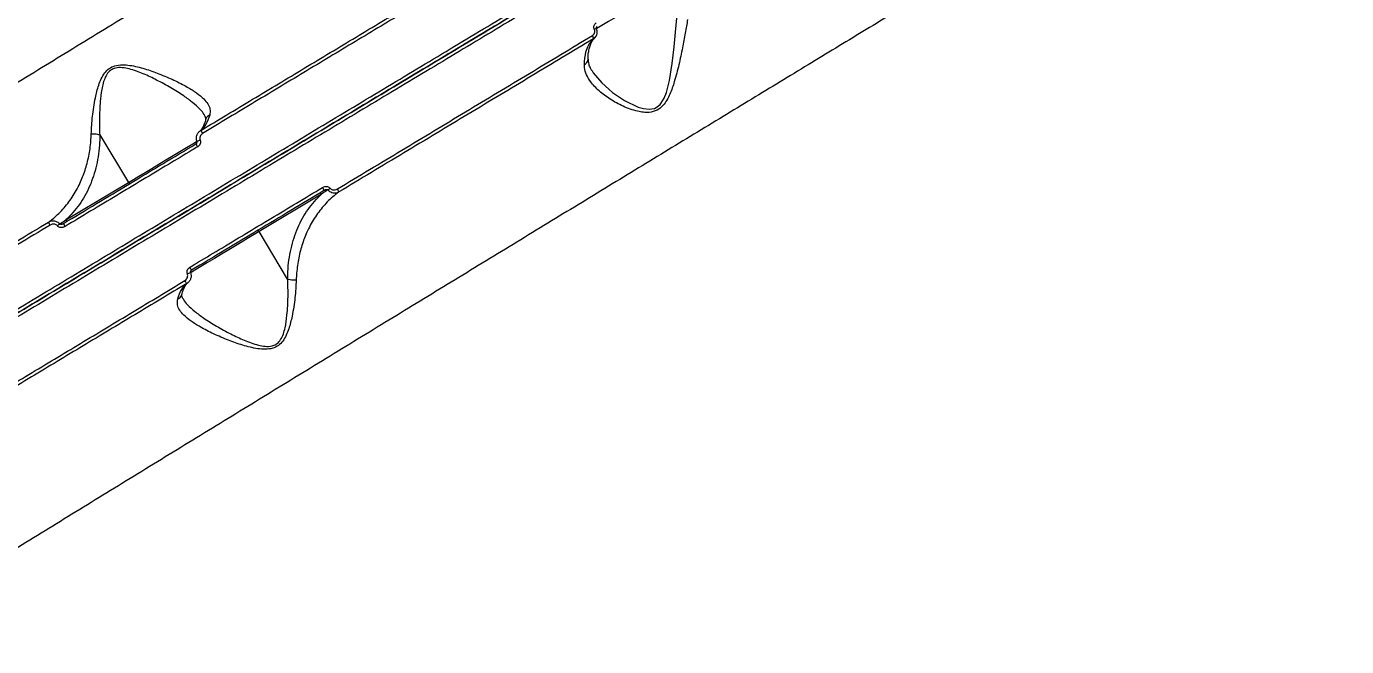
# Model space of a CAD drawing. Header units: millimetres. Extents: x -7098 to 6497, y -6127 to 5201.
# Drawn here: x -898.1 to -512, y 1010.4 to 1191.7 of the extents above; entities that cross this region are included whole.
import ezdxf

# ---------------------------------------------------------------- set-up
doc = ezdxf.new("R2010")
doc.units = ezdxf.units.MM
doc.layers.add('DIKOM_ОБЪЕКТ', color=7, linetype='Continuous')
doc.layers.add('DIKOM_РАЗМЕР_ЗОНА', color=7, linetype='Continuous')
doc.styles.add('style1', font='arial.ttf', dxfattribs={"width": 0.8})
doc.dimstyles.new('1-50', dxfattribs={"dimtxt": 300, "dimasz": 200, "dimexe": 100, "dimexo": 0, "dimgap": 100, "dimtad": 1, "dimdec": 0, "dimtxsty": 'style1', "dimcen": 0, "dimclrd": 7, "dimclre": 7, "dimadec": 1, "dimazin": 2, "dimtfac": 1, "dimtdec": 0, "dimtmove": 1, "dimatfit": 3, "dimfxl": 0, "dimlwd": 25, "dimlwe": 18, "dimarcsym": 0})

# ---------------------------------------------------------------- blocks, each defined once
blk = doc.blocks.new('*D19')
at = {"layer": 'Defpoints', "color": 0, "transparency": 16777216}
for p in [(-3422.39, 1730.25), (4498.46, 1730.25), (-3422.39, -5447.23)]:
    blk.add_point(p, dxfattribs=at)
at = {"layer": 'DIKOM_РАЗМЕР_ЗОНА', "color": 7, "lineweight": 18, "transparency": 16777216}
for p, q in [((-3422.39, 1730.25), (-3422.39, -5547.23)), ((4498.46, 1730.25), (4498.46, -5547.23))]:
    blk.add_line(p, q, dxfattribs=at)
at = {"layer": 'DIKOM_РАЗМЕР_ЗОНА', "color": 7, "lineweight": 25, "transparency": 16777216}
blk.add_line((4298.46, -5447.23), (-3222.39, -5447.23), dxfattribs=at)
at = {"layer": 'DIKOM_РАЗМЕР_ЗОНА', "color": 7, "transparency": 16777216}
for points in [[(-3222.39, -5413.9), (-3222.39, -5480.57), (-3422.39, -5447.23)], [(4298.46, -5413.9), (4298.46, -5480.57), (4498.46, -5447.23)]]:
    blk.add_solid(points, dxfattribs=at)
at = {"layer": 'DIKOM_РАЗМЕР_ЗОНА', "color": 0, "transparency": 16777216, "insert": (538.03, -5194.06), "char_height": 300, "attachment_point": 5, "style": 'style1'}
blk.add_mtext('7900', dxfattribs=at)
blk = doc.blocks.new('*D20')
at = {"layer": 'Defpoints', "color": 0, "transparency": 16777216}
for p in [(-611.97, 3700.63), (-5926, -2746.55), (-167.79, -2746.55)]:
    blk.add_point(p, dxfattribs=at)
at = {"layer": 'DIKOM_РАЗМЕР_ЗОНА', "color": 7, "lineweight": 18, "transparency": 16777216}
for p, q in [((-611.97, 3700.63), (-6026, 3700.63)), ((-167.79, -2746.55), (-6026, -2746.55))]:
    blk.add_line(p, q, dxfattribs=at)
at = {"layer": 'DIKOM_РАЗМЕР_ЗОНА', "color": 7, "lineweight": 25, "transparency": 16777216}
blk.add_line((-5926, 3500.63), (-5926, -2546.55), dxfattribs=at)
at = {"layer": 'DIKOM_РАЗМЕР_ЗОНА', "color": 7, "transparency": 16777216}
for points in [[(-5959.34, 3500.63), (-5892.67, 3500.63), (-5926, 3700.63)], [(-5959.34, -2546.55), (-5892.67, -2546.55), (-5926, -2746.55)]]:
    blk.add_solid(points, dxfattribs=at)
at = {"layer": 'DIKOM_РАЗМЕР_ЗОНА', "color": 0, "transparency": 16777216, "insert": (-6179.18, 477.04), "char_height": 300, "attachment_point": 5, "rotation": 90, "style": 'style1'}
blk.add_mtext('6450', dxfattribs=at)
blk = doc.blocks.new('*D18')
at = {"layer": 'Defpoints', "color": 0, "transparency": 16777216}
for p in [(-621.7, 5200.63), (-6648, -4870.84), (-133.42, -4870.84)]:
    blk.add_point(p, dxfattribs=at)
at = {"layer": 'DIKOM_РАЗМЕР_ЗОНА', "color": 7, "lineweight": 18, "transparency": 16777216}
for p, q in [((-621.7, 5200.63), (-6748, 5200.63)), ((-133.42, -4870.84), (-6748, -4870.84))]:
    blk.add_line(p, q, dxfattribs=at)
at = {"layer": 'DIKOM_РАЗМЕР_ЗОНА', "color": 7, "lineweight": 25, "transparency": 16777216}
blk.add_line((-6648, 5000.63), (-6648, -4670.84), dxfattribs=at)
at = {"layer": 'DIKOM_РАЗМЕР_ЗОНА', "color": 7, "transparency": 16777216}
for points in [[(-6681.34, 5000.63), (-6614.67, 5000.63), (-6648, 5200.63)], [(-6681.34, -4670.84), (-6614.67, -4670.84), (-6648, -4870.84)]]:
    blk.add_solid(points, dxfattribs=at)
at = {"layer": 'DIKOM_РАЗМЕР_ЗОНА', "color": 0, "transparency": 16777216, "insert": (-6901.18, 458.27), "char_height": 300, "attachment_point": 5, "rotation": 90, "style": 'style1'}
blk.add_mtext('10100', dxfattribs=at)
blk = doc.blocks.new('*D17')
at = {"layer": 'Defpoints', "color": 0, "transparency": 16777216}
for p in [(-5422.39, 1752.13), (6497.47, 1509.82), (-5422.39, -6026.73)]:
    blk.add_point(p, dxfattribs=at)
at = {"layer": 'DIKOM_РАЗМЕР_ЗОНА', "color": 7, "lineweight": 18, "transparency": 16777216}
for p, q in [((-5422.39, 1752.13), (-5422.39, -6126.73)), ((6497.47, 1509.82), (6497.47, -6126.73))]:
    blk.add_line(p, q, dxfattribs=at)
at = {"layer": 'DIKOM_РАЗМЕР_ЗОНА', "color": 7, "lineweight": 25, "transparency": 16777216}
blk.add_line((6297.47, -6026.73), (-5222.39, -6026.73), dxfattribs=at)
at = {"layer": 'DIKOM_РАЗМЕР_ЗОНА', "color": 7, "transparency": 16777216}
for points in [[(-5222.39, -5993.4), (-5222.39, -6060.07), (-5422.39, -6026.73)], [(6297.47, -5993.4), (6297.47, -6060.07), (6497.47, -6026.73)]]:
    blk.add_solid(points, dxfattribs=at)
at = {"layer": 'DIKOM_РАЗМЕР_ЗОНА', "color": 0, "transparency": 16777216, "insert": (537.54, -5773.56), "char_height": 300, "attachment_point": 5, "style": 'style1'}
blk.add_mtext('11900', dxfattribs=at)

msp = doc.modelspace()

# ---------------------------------------------------------------- linework, layer by layer
at = {"layer": 'DIKOM_ОБЪЕКТ', "color": 7, "linetype": 'Continuous', "lineweight": 15}
for p, q in [((-731.97, 1188.26), (-732.27, 1188)), ((-732.74, 1178.85), (-732.66, 1178.7)), ((-876.59, 1159.95), (-868.25, 1146.05)), ((-886.5, 1135.08), (-868.25, 1146.05)), ((-811.77, 1142.65), (-830.02, 1131.68)), ((-821.67, 1117.79), (-830.02, 1131.68))]:
    msp.add_line(p, q, dxfattribs=at)
at = {"layer": 'DIKOM_ОБЪЕКТ', "color": 7, "linetype": 'Continuous', "lineweight": 15, "flags": 128}
for points in [[(-712.75, 1202.15), (-714.2, 1201.28), (-715.85, 1200.28), (-717.67, 1199.19), (-719.62, 1198.02), (-721.65, 1196.8), (-723.73, 1195.55), (-725.81, 1194.3), (-727.84, 1193.08), (-729.78, 1191.92), (-731.27, 1191.02)], [(-732.66, 1178.7), (-732.3, 1178.07), (-729.83, 1175.13), (-726.68, 1172.38), (-723.13, 1169.96), (-719.11, 1168.06), (-717.58, 1167.62), (-715.99, 1167.45), (-714.39, 1167.71), (-713.93, 1167.91), (-712.73, 1168.85), (-712.49, 1169.13), (-711.57, 1170.64), (-710.92, 1172.33), (-710.03, 1175.88), (-709.22, 1180.82), (-708.63, 1185.69), (-708.2, 1190.01), (-707.88, 1194.04), (-707.88, 1194.04), (-707.88, 1194.04)], [(-868.25, 1146.05), (-866.8, 1146.92), (-865.15, 1147.91), (-863.33, 1149), (-861.38, 1150.17), (-859.34, 1151.4), (-857.26, 1152.65), (-855.19, 1153.89), (-853.16, 1155.11), (-851.22, 1156.28), (-849.42, 1157.36), (-848.08, 1158.17)], [(-830.02, 1131.68), (-831.47, 1130.82), (-833.12, 1129.82), (-834.94, 1128.73), (-836.89, 1127.56), (-838.92, 1126.34), (-841, 1125.09), (-843.08, 1123.84), (-845.11, 1122.62), (-847.04, 1121.46), (-848.85, 1120.37), (-850.19, 1119.57)]]:
    msp.add_lwpolyline(points, dxfattribs=at)
at = {"layer": 'DIKOM_ОБЪЕКТ', "color": 7, "linetype": 'Continuous', "lineweight": 15}
for centre, radius, start, end in [((-730.67, 1188.27), 2.88, 103.0155, 116.9732), ((-733.42, 1188.22), 1.18, 349.243, 41.1145), ((-825.87, 1105.25), 57.3, 111.9232, 112.9503), ((-854.72, 1155.73), 9.42, 29.6438, 35.7173), ((-857.15, 1151.26), 10.55, 29.6338, 35.0693), ((-867.83, 1146.24), 0.454, 204.6315, 292.7432), ((-812.18, 1142.46), 0.454, 24.6104, 112.7486), ((-813.95, 1142.8), 3.04, 16.6976, 35.6796), ((-842.34, 1185.27), 52.62, 308.0367, 308.9709), ((-809.74, 1142.33), 3.21, 17.1093, 35.0245), ((-888.52, 1135.41), 3.22, 197.1245, 215.0062), ((-856.33, 1092.96), 51.98, 128.024, 128.9699), ((-884.31, 1134.94), 3.04, 196.6996, 215.6561), ((-886.09, 1135.27), 0.454, 204.6245, 292.7503), ((-830.43, 1131.5), 0.454, 24.6104, 112.7486), ((-871.81, 1171.06), 55.76, 291.9121, 292.9676), ((-841.1, 1126.49), 10.58, 209.6398, 215.0634), ((-843.48, 1122.04), 9.5, 209.667, 215.6941)]:
    msp.add_arc(centre, radius, start, end, dxfattribs=at)
for points, knots in [([(-1027.97, 1031.41), (-1023.24, 1034.25), (-1012.64, 1040.62), (-995.61, 1050.86), (-976.93, 1062.08), (-957.82, 1073.56), (-938.38, 1085.24), (-918.68, 1097.08), (-898.79, 1109.03), (-878.74, 1121.07), (-858.57, 1133.2), (-838.34, 1145.35), (-818.14, 1157.49), (-798.07, 1169.55), (-778.43, 1181.35), (-759.26, 1192.87), (-740.57, 1204.1), (-722.17, 1215.15), (-704.14, 1225.99), (-686.55, 1236.56), (-669.25, 1246.95), (-652.29, 1257.14), (-635.71, 1267.1), (-619.81, 1276.66), (-606.55, 1284.62), (-598.93, 1289.2), (-596.09, 1290.91)], [0, 0, 0, 0, 0.034685, 0.077709, 0.120869, 0.164098, 0.207327, 0.250487, 0.293512, 0.336536, 0.379696, 0.422925, 0.466154, 0.509314, 0.552338, 0.593777, 0.635337, 0.676958, 0.718579, 0.760139, 0.801578, 0.844602, 0.887762, 0.930991, 0.97422, 1, 1, 1, 1]), ([(-595.27, 1290.24), (-597.89, 1288.66), (-605.2, 1284.27), (-618.2, 1276.46), (-634.17, 1266.86), (-651.03, 1256.73), (-668.15, 1246.45), (-685.44, 1236.06), (-702.82, 1225.61), (-720.77, 1214.83), (-739.27, 1203.71), (-758.25, 1192.31), (-777.57, 1180.7), (-797.18, 1168.92), (-817, 1157.01), (-837.12, 1144.92), (-857.47, 1132.69), (-877.98, 1120.37), (-898.2, 1108.22), (-918.08, 1096.27), (-937.55, 1084.57), (-956.94, 1072.93), (-976.16, 1061.37), (-995.15, 1049.96), (-1012.42, 1039.59), (-1023.14, 1033.15), (-1027.88, 1030.3)], [0, 0, 0, 0, 0.023732, 0.066281, 0.110066, 0.153886, 0.197671, 0.238688, 0.279734, 0.320751, 0.362871, 0.405023, 0.447143, 0.489692, 0.532274, 0.574823, 0.618608, 0.662429, 0.706214, 0.748763, 0.791345, 0.833894, 0.877679, 0.921499, 0.965284, 1, 1, 1, 1]), ([(-1200.03, 993.48), (-1198.94, 994.13), (-1196.77, 995.45), (-1192.21, 998.21), (-1186.74, 1001.52), (-1180.28, 1005.43), (-1172.89, 1009.91), (-1164.57, 1014.95), (-1155.33, 1020.55), (-1145.19, 1026.69), (-1134.2, 1033.35), (-1122.41, 1040.5), (-1109.87, 1048.1), (-1096.61, 1056.14), (-1082.65, 1064.61), (-1068.01, 1073.49), (-1052.76, 1082.75), (-1036.96, 1092.34), (-1020.69, 1102.23), (-1003.99, 1112.38), (-986.87, 1122.8), (-969.37, 1133.44), (-951.56, 1144.29), (-933.53, 1155.28), (-915.35, 1166.37), (-897.06, 1177.53), (-878.7, 1188.75), (-860.3, 1200), (-841.93, 1211.25), (-823.68, 1222.44), (-805.62, 1233.52), (-789.15, 1243.65), (-774.22, 1252.84), (-765.31, 1258.33), (-760.85, 1261.08)], [0, 0, 0, 0, 0.031557, 0.063213, 0.09492, 0.126627, 0.158283, 0.189839, 0.221397, 0.253054, 0.284762, 0.31647, 0.348127, 0.379685, 0.411265, 0.442944, 0.474674, 0.506404, 0.538084, 0.569664, 0.601295, 0.633025, 0.664806, 0.696588, 0.728319, 0.75995, 0.791659, 0.823468, 0.855327, 0.887186, 0.918995, 0.950705, 0.975353, 1, 1, 1, 1]), ([(-1209.66, 923.41), (-1209.61, 923.44), (-1209.48, 923.52), (-1208.36, 924.19), (-1206.01, 925.6), (-1202.53, 927.69), (-1197.89, 930.48), (-1192.08, 933.97), (-1185.22, 938.09), (-1177.37, 942.81), (-1168.59, 948.09), (-1158.73, 954.01), (-1147.8, 960.58), (-1135.79, 967.79), (-1122.98, 975.49), (-1109.42, 983.64), (-1095.2, 992.18), (-1080.08, 1001.26), (-1064.08, 1010.88), (-1047.24, 1021), (-1030.12, 1031.29), (-1012.82, 1041.68), (-995.44, 1052.12), (-977.49, 1062.91), (-959, 1074.02), (-940.01, 1085.43), (-920.69, 1097.04), (-901.09, 1108.81), (-881.26, 1120.73), (-861.15, 1132.82), (-840.8, 1145.04), (-820.29, 1157.37), (-800.06, 1169.52), (-780.19, 1181.46), (-760.71, 1193.16), (-741.33, 1204.81), (-722.1, 1216.36), (-703.11, 1227.77), (-685.85, 1238.15), (-675.13, 1244.59), (-670.39, 1247.43)], [0, 0, 0, 0, 0.015651, 0.042167, 0.068704, 0.09522, 0.122506, 0.149814, 0.177101, 0.203617, 0.230153, 0.256669, 0.283955, 0.311263, 0.33855, 0.365066, 0.391602, 0.418118, 0.445404, 0.472713, 0.499999, 0.52556, 0.551139, 0.576701, 0.602949, 0.629218, 0.655467, 0.681983, 0.708519, 0.735035, 0.762322, 0.78963, 0.816916, 0.843432, 0.869969, 0.896485, 0.923771, 0.951079, 0.978366, 1, 1, 1, 1]), ([(-670.3, 1246.32), (-675.03, 1243.48), (-685.62, 1237.11), (-702.66, 1226.88), (-721.33, 1215.66), (-740.44, 1204.18), (-759.89, 1192.49), (-779.59, 1180.66), (-799.47, 1168.71), (-819.52, 1156.66), (-839.69, 1144.54), (-859.93, 1132.38), (-880.13, 1120.24), (-900.2, 1108.18), (-919.83, 1096.39), (-939, 1084.87), (-957.69, 1073.64), (-976.09, 1062.58), (-994.13, 1051.74), (-1011.71, 1041.18), (-1029.02, 1030.78), (-1045.98, 1020.59), (-1062.55, 1010.63), (-1078.48, 1001.06), (-1093.69, 991.92), (-1108.11, 983.26), (-1121.69, 975.1), (-1134.39, 967.47), (-1146.2, 960.37), (-1157.1, 953.82), (-1167.04, 947.85), (-1175.96, 942.49), (-1183.34, 938.05), (-1189.37, 934.43), (-1194.26, 931.49), (-1198.44, 928.98), (-1201.94, 926.88), (-1204.72, 925.21), (-1206.73, 924), (-1208.01, 923.23), (-1208.19, 923.12), (-1208.28, 923.07)], [0, 0, 0, 0, 0.021635, 0.048472, 0.075394, 0.102359, 0.129323, 0.156245, 0.183082, 0.209919, 0.236841, 0.263805, 0.29077, 0.317692, 0.344529, 0.370377, 0.3963, 0.422262, 0.448224, 0.474147, 0.499995, 0.526832, 0.553754, 0.580718, 0.607683, 0.634604, 0.661441, 0.688278, 0.7152, 0.742165, 0.769129, 0.796051, 0.822888, 0.844633, 0.866402, 0.88817, 0.909915, 0.932424, 0.954958, 0.977491, 1, 1, 1, 1]), ([(-565.89, 1243.28), (-569.21, 1241.26), (-576.41, 1236.9), (-588.41, 1229.63), (-601.65, 1221.6), (-615.62, 1213.13), (-630.25, 1204.24), (-645.5, 1194.98), (-661.3, 1185.39), (-677.57, 1175.5), (-694.28, 1165.35), (-711.4, 1154.94), (-728.89, 1144.29), (-746.7, 1133.45), (-764.74, 1122.45), (-782.92, 1111.37), (-801.2, 1100.21), (-819.56, 1088.99), (-837.96, 1077.73), (-856.33, 1066.49), (-874.59, 1055.3), (-892.64, 1044.21), (-909.11, 1034.09), (-924.04, 1024.9), (-932.96, 1019.4), (-937.42, 1016.65)], [0, 0, 0, 0, 0.038221, 0.082765, 0.127169, 0.171605, 0.21618, 0.260826, 0.305473, 0.350048, 0.394484, 0.438992, 0.483639, 0.528357, 0.573075, 0.617723, 0.662231, 0.706849, 0.751605, 0.796434, 0.841262, 0.88602, 0.930638, 0.965319, 1, 1, 1, 1]), ([(-847.07, 1161.23), (-842.02, 1164.27), (-831.91, 1170.35), (-816.76, 1179.46), (-801.64, 1188.56), (-791.62, 1194.58), (-786.62, 1197.59)], [0, 0, 0, 0, 0.2491, 0.4982, 0.7491, 1, 1, 1, 1]), ([(-785.94, 1196.83), (-790.93, 1193.83), (-800.89, 1187.84), (-816.01, 1178.75), (-831.22, 1169.6), (-841.43, 1163.46), (-846.53, 1160.39)], [0, 0, 0, 0, 0.2491, 0.498199, 0.7491, 1, 1, 1, 1]), ([(-704.71, 1193.72), (-704.92, 1192.4), (-705.33, 1189.77), (-706.21, 1185.28), (-707.22, 1180.49), (-708.4, 1175.92), (-709.58, 1172.43), (-710.72, 1170.1), (-711.9, 1168.41), (-713.63, 1166.99), (-715.7, 1166.46), (-717.64, 1166.51), (-720.28, 1166.99), (-723.64, 1168.23), (-727.41, 1170.35), (-730.67, 1172.75), (-732.97, 1175.18), (-734.35, 1177.49), (-734.86, 1179.19), (-734.88, 1180.19), (-734.89, 1180.47)], [0, 0, 0, 0, 0.071298, 0.142696, 0.220343, 0.297962, 0.355587, 0.385342, 0.41496, 0.449115, 0.488672, 0.51755, 0.546511, 0.625014, 0.703713, 0.783924, 0.864015, 0.921252, 0.978414, 1, 1, 1, 1]), ([(-732.54, 1189), (-732.41, 1189.1), (-732.15, 1189.29), (-731.91, 1189.74), (-731.83, 1190.23), (-731.89, 1190.61), (-731.96, 1190.8), (-731.98, 1190.84)], [0, 0, 0, 0, 0.236382, 0.472602, 0.709153, 0.945836, 1, 1, 1, 1]), ([(-731.98, 1190.84), (-731.99, 1190.88), (-732.07, 1191.07), (-732.13, 1191.44), (-732.05, 1191.94), (-731.81, 1192.38), (-731.55, 1192.58), (-731.42, 1192.67)], [0, 0, 0, 0, 0.05355, 0.289799, 0.526351, 0.763122, 1, 1, 1, 1]), ([(-731.97, 1188.26), (-731.82, 1188.39), (-731.45, 1188.71), (-731.15, 1189.45), (-731.06, 1190.3), (-731.25, 1190.83), (-731.34, 1191.07)], [0, 0, 0, 0, 0.192265, 0.471667, 0.752352, 1, 1, 1, 1]), ([(-731.31, 1191.08), (-731.33, 1191.11), (-731.36, 1191.19), (-731.37, 1191.34), (-731.33, 1191.49), (-731.26, 1191.6), (-731.2, 1191.64), (-731.17, 1191.65)], [0, 0, 0, 0, 0.12542, 0.329909, 0.550721, 0.806786, 1, 1, 1, 1]), ([(-807.11, 1144.17), (-800.83, 1147.94), (-788.27, 1155.49), (-769.54, 1166.76), (-750.9, 1177.96), (-738.66, 1185.32), (-732.54, 1189)], [0, 0, 0, 0, 0.248598, 0.497194, 0.748597, 1, 1, 1, 1]), ([(-732.27, 1188), (-738.31, 1184.37), (-750.39, 1177.11), (-768.9, 1165.98), (-787.66, 1154.7), (-800.34, 1147.08), (-806.67, 1143.27)], [0, 0, 0, 0, 0.248596, 0.497194, 0.748596, 1, 1, 1, 1]), ([(-734.89, 1180.47), (-734.79, 1181.78), (-734.62, 1183.95), (-733.76, 1186.18), (-732.97, 1187.35), (-732.41, 1187.87), (-732.27, 1188)], [0, 0, 0, 0, 0.395785, 0.651633, 0.910994, 1, 1, 1, 1]), ([(-733.8, 1182.06), (-733.79, 1182.44), (-733.78, 1183.43), (-733.58, 1184.76), (-733.25, 1186.06), (-732.81, 1187.07), (-732.35, 1187.77), (-732.04, 1188.05), (-731.91, 1188.16)], [0, 0, 0, 0, 0.115379, 0.299972, 0.485005, 0.671389, 0.861912, 1, 1, 1, 1]), ([(-734.89, 1180.47), (-734.85, 1180.49), (-734.69, 1180.59), (-734.33, 1180.87), (-733.97, 1181.37), (-733.8, 1181.83), (-733.83, 1182.06), (-733.83, 1182.06)], [0, 0, 0, 0, 0.060913, 0.266387, 0.632142, 0.997857, 1, 1, 1, 1]), ([(-732.67, 1178.7), (-732.82, 1178.96), (-733.22, 1179.63), (-733.55, 1180.69), (-733.73, 1181.53), (-733.69, 1182.01), (-733.68, 1182.06)], [0, 0, 0, 0, 0.222656, 0.578603, 0.947762, 1, 1, 1, 1]), ([(-879.1, 1160.22), (-879.01, 1161.92), (-878.82, 1165.32), (-878.07, 1170.19), (-877.17, 1173.9), (-876.24, 1176.36), (-875.27, 1178.05), (-873.94, 1179.42), (-872.12, 1180.29), (-870.01, 1180.52), (-867.03, 1180.24), (-863.4, 1179.33), (-859.09, 1177.76), (-854.87, 1175.98), (-851.19, 1174.09), (-848.26, 1172.25), (-846.23, 1170.6), (-844.93, 1169.01), (-844.21, 1167.44), (-844.36, 1166.33), (-844.44, 1165.74)], [0, 0, 0, 0, 0.087335, 0.174682, 0.23362, 0.263948, 0.294126, 0.321212, 0.34857, 0.382673, 0.415429, 0.485139, 0.555039, 0.634222, 0.713327, 0.77692, 0.840422, 0.891305, 0.942134, 1, 1, 1, 1]), ([(-846.08, 1165.79), (-846.09, 1165.82), (-846.33, 1166.37), (-847.42, 1167.58), (-849.37, 1169.42), (-852.24, 1171.52), (-855.77, 1173.74), (-859.78, 1175.9), (-863.83, 1177.86), (-867.23, 1179.09), (-870.01, 1179.65), (-871.84, 1179.62), (-872.98, 1179.15), (-873.85, 1178.54), (-874.67, 1177.58), (-875.4, 1175.96), (-876.03, 1173.57), (-876.54, 1169.9), (-876.74, 1165.08), (-876.76, 1161.61), (-876.6, 1159.96), (-876.6, 1159.95)], [0, 0, 0, 0, 0.002471, 0.05935, 0.13167, 0.204087, 0.294714, 0.385412, 0.464321, 0.543006, 0.578596, 0.614173, 0.637474, 0.641756, 0.669338, 0.701819, 0.734522, 0.800558, 0.900231, 0.9999, 1, 1, 1, 1]), ([(-845.7, 1164.33), (-845.71, 1164.25), (-845.83, 1163.67), (-846.16, 1162.82), (-846.69, 1161.81), (-847.14, 1161.21), (-847.42, 1161), (-847.49, 1160.95)], [0, 0, 0, 0, 0.040873, 0.326235, 0.614988, 0.913828, 1, 1, 1, 1]), ([(-844.44, 1165.74), (-844.79, 1164.75), (-845.44, 1162.92), (-846.56, 1161.77), (-847.07, 1161.23)], [0, 0, 0, 0, 0.539509, 1, 1, 1, 1]), ([(-846.09, 1165.79), (-846.01, 1165.67), (-845.78, 1165.32), (-845.68, 1164.88), (-845.63, 1164.62), (-845.7, 1164.37), (-845.72, 1164.3)], [0, 0, 0, 0, 0.166449, 0.497405, 0.841551, 1, 1, 1, 1]), ([(-844.44, 1165.74), (-844.48, 1165.72), (-844.74, 1165.6), (-845.18, 1165.29), (-845.57, 1164.8), (-845.64, 1164.44), (-845.66, 1164.32)], [0, 0, 0, 0, 0.063337, 0.416613, 0.80921, 1, 1, 1, 1]), ([(-891.59, 1134.46), (-891.26, 1134.71), (-889.78, 1135.82), (-887.36, 1138.11), (-884.61, 1141.65), (-882.46, 1145.49), (-880.86, 1149.54), (-879.78, 1153.68), (-879.24, 1157.29), (-879.14, 1159.53), (-879.1, 1160.22)], [0, 0, 0, 0, 0.046567, 0.207885, 0.369672, 0.530938, 0.667183, 0.803765, 0.93988, 1, 1, 1, 1]), ([(-876.59, 1159.95), (-876.61, 1159.23), (-876.64, 1157.32), (-876.94, 1154.35), (-877.55, 1151.04), (-878.42, 1147.89), (-879.93, 1143.9), (-882.41, 1139.33), (-885.13, 1136.51), (-886.5, 1135.08)], [0, 0, 0, 0, 0.067083, 0.179641, 0.292213, 0.407924, 0.523645, 0.759125, 1, 1, 1, 1]), ([(-879.1, 1160.22), (-879.06, 1160.22), (-878.75, 1160.28), (-878.13, 1160.31), (-877.29, 1160.22), (-876.83, 1160.04), (-876.6, 1159.95)], [0, 0, 0, 0, 0.056195, 0.368526, 0.684267, 1, 1, 1, 1]), ([(-876.6, 1159.95), (-876.6, 1159.95), (-876.6, 1159.95), (-876.6, 1159.95), (-876.6, 1159.95), (-876.59, 1159.95)], [0, 0, 0, 0, 0.298967, 0.707692, 1, 1, 1, 1]), ([(-848.16, 1158.03), (-848.25, 1158.32), (-848.43, 1158.9), (-848.28, 1159.83), (-847.83, 1160.68), (-847.33, 1161.05), (-847.07, 1161.23)], [0, 0, 0, 0, 0.238013, 0.490676, 0.746283, 1, 1, 1, 1]), ([(-847.27, 1158.4), (-847.22, 1158.24), (-847.12, 1157.89), (-847.23, 1157.33), (-847.51, 1156.82), (-847.82, 1156.59), (-847.98, 1156.48)], [0, 0, 0, 0, 0.233859, 0.482482, 0.741307, 1, 1, 1, 1]), ([(-846.53, 1160.39), (-846.69, 1160.27), (-847.01, 1160.04), (-847.31, 1159.51), (-847.42, 1158.94), (-847.32, 1158.58), (-847.27, 1158.4)], [0, 0, 0, 0, 0.258353, 0.51673, 0.76779, 1, 1, 1, 1]), ([(-887.22, 1134.06), (-880.79, 1137.93), (-867.9, 1145.67), (-854.98, 1153.44), (-848.51, 1157.32)], [0, 0, 0, 0, 0.499273, 1, 1, 1, 1]), ([(-847.98, 1156.48), (-848.55, 1156.13), (-851.4, 1154.42), (-859.3, 1149.67), (-871.68, 1142.24), (-881.74, 1136.19), (-886.78, 1133.16)], [0, 0, 0, 0, 0.044141, 0.220711, 0.61001, 1, 1, 1, 1]), ([(-848.22, 1158.01), (-848.21, 1157.98), (-848.17, 1157.88), (-848.19, 1157.71), (-848.28, 1157.52), (-848.4, 1157.38), (-848.5, 1157.34), (-848.51, 1157.33)], [0, 0, 0, 0, 0.139899, 0.355173, 0.615979, 0.923744, 1, 1, 1, 1]), ([(-850.29, 1121.26), (-849.72, 1121.6), (-846.86, 1123.32), (-838.96, 1128.06), (-826.59, 1135.5), (-816.52, 1141.54), (-811.48, 1144.57)], [0, 0, 0, 0, 0.044141, 0.220715, 0.610015, 1, 1, 1, 1]), ([(-811.04, 1143.67), (-817.48, 1139.8), (-830.37, 1132.06), (-843.28, 1124.3), (-849.75, 1120.41)], [0, 0, 0, 0, 0.499275, 1, 1, 1, 1]), ([(-806.67, 1143.27), (-807, 1143.02), (-808.49, 1141.92), (-810.9, 1139.62), (-813.65, 1136.09), (-815.81, 1132.24), (-817.4, 1128.2), (-818.49, 1124.05), (-819.02, 1120.44), (-819.13, 1118.2), (-819.16, 1117.52)], [0, 0, 0, 0, 0.046564, 0.207885, 0.369671, 0.530939, 0.667183, 0.803764, 0.939879, 1, 1, 1, 1]), ([(-809.92, 1143.83), (-810, 1143.78), (-810.62, 1143.39), (-811.24, 1142.99), (-811.77, 1142.65)], [0, 0, 0, 0, 0.138094, 1, 1, 1, 1]), ([(-811.48, 1144.57), (-811.35, 1144.64), (-811.05, 1144.8), (-810.54, 1144.9), (-810.02, 1144.86), (-809.57, 1144.69), (-809.35, 1144.47), (-809.25, 1144.36)], [0, 0, 0, 0, 0.182534, 0.423824, 0.627464, 0.81345, 1, 1, 1, 1]), ([(-809.92, 1143.83), (-809.94, 1143.85), (-809.99, 1143.89), (-810.1, 1143.93), (-810.28, 1143.94), (-810.54, 1143.9), (-810.8, 1143.81), (-810.97, 1143.71), (-811.04, 1143.67)], [0, 0, 0, 0, 0.076272, 0.132367, 0.295412, 0.506216, 0.782477, 1, 1, 1, 1]), ([(-806.67, 1143.27), (-806.85, 1143.18), (-807.28, 1142.97), (-808, 1142.88), (-808.74, 1143), (-809.41, 1143.3), (-809.75, 1143.65), (-809.92, 1143.83)], [0, 0, 0, 0, 0.174182, 0.403682, 0.605282, 0.80008, 1, 1, 1, 1]), ([(-809.25, 1144.36), (-809.14, 1144.26), (-808.93, 1144.05), (-808.5, 1143.89), (-808.01, 1143.85), (-807.53, 1143.95), (-807.24, 1144.1), (-807.11, 1144.17)], [0, 0, 0, 0, 0.188987, 0.377477, 0.579218, 0.816436, 1, 1, 1, 1]), ([(-821.67, 1117.79), (-821.66, 1118.5), (-821.62, 1120.41), (-821.32, 1123.39), (-820.72, 1126.7), (-819.85, 1129.85), (-818.33, 1133.84), (-815.85, 1138.41), (-813.14, 1141.23), (-811.77, 1142.65)], [0, 0, 0, 0, 0.067083, 0.179641, 0.292213, 0.407924, 0.523644, 0.759125, 1, 1, 1, 1]), ([(-966, 1089.73), (-959.96, 1093.36), (-947.88, 1100.63), (-929.36, 1111.76), (-910.6, 1123.04), (-897.93, 1130.65), (-891.59, 1134.46)], [0, 0, 0, 0, 0.248598, 0.497194, 0.748596, 1, 1, 1, 1]), ([(-891.15, 1133.57), (-897.43, 1129.79), (-909.99, 1122.24), (-928.73, 1110.98), (-947.36, 1099.78), (-959.61, 1092.42), (-965.73, 1088.74)], [0, 0, 0, 0, 0.248596, 0.497194, 0.748596, 1, 1, 1, 1]), ([(-891.59, 1134.46), (-891.41, 1134.55), (-890.99, 1134.76), (-890.27, 1134.86), (-889.52, 1134.74), (-888.85, 1134.43), (-888.52, 1134.08), (-888.35, 1133.9)], [0, 0, 0, 0, 0.174231, 0.403657, 0.605248, 0.800089, 1, 1, 1, 1]), ([(-889.02, 1133.37), (-889.12, 1133.47), (-889.33, 1133.68), (-889.77, 1133.85), (-890.26, 1133.88), (-890.74, 1133.79), (-891.03, 1133.63), (-891.15, 1133.57)], [0, 0, 0, 0, 0.188903, 0.377398, 0.579232, 0.816442, 1, 1, 1, 1]), ([(-886.78, 1133.16), (-886.91, 1133.09), (-887.22, 1132.93), (-887.73, 1132.84), (-888.24, 1132.88), (-888.69, 1133.04), (-888.91, 1133.26), (-889.02, 1133.37)], [0, 0, 0, 0, 0.182534, 0.423729, 0.627464, 0.813449, 1, 1, 1, 1]), ([(-888.35, 1133.9), (-888.26, 1133.96), (-887.64, 1134.35), (-887.03, 1134.74), (-886.5, 1135.08)], [0, 0, 0, 0, 0.138062, 1, 1, 1, 1]), ([(-888.35, 1133.9), (-888.32, 1133.88), (-888.28, 1133.85), (-888.16, 1133.81), (-887.99, 1133.79), (-887.73, 1133.83), (-887.47, 1133.93), (-887.3, 1134.02), (-887.22, 1134.06)], [0, 0, 0, 0, 0.076299, 0.132227, 0.295445, 0.506087, 0.782348, 1, 1, 1, 1]), ([(-851, 1119.33), (-851.05, 1119.5), (-851.15, 1119.85), (-851.04, 1120.4), (-850.76, 1120.91), (-850.44, 1121.14), (-850.29, 1121.26)], [0, 0, 0, 0, 0.233884, 0.482504, 0.741327, 1, 1, 1, 1]), ([(-850.04, 1119.72), (-850.06, 1119.76), (-850.09, 1119.85), (-850.07, 1120.02), (-849.98, 1120.21), (-849.86, 1120.35), (-849.77, 1120.4), (-849.75, 1120.41)], [0, 0, 0, 0, 0.139765, 0.355055, 0.61597, 0.923988, 1, 1, 1, 1]), ([(-912.32, 1080.9), (-907.34, 1083.9), (-897.38, 1089.89), (-882.26, 1098.98), (-867.04, 1108.13), (-856.83, 1114.27), (-851.73, 1117.34)], [0, 0, 0, 0, 0.2491, 0.498199, 0.7491, 1, 1, 1, 1]), ([(-851.19, 1116.5), (-856.25, 1113.46), (-866.36, 1107.38), (-881.51, 1098.27), (-896.63, 1089.17), (-906.64, 1083.15), (-911.65, 1080.14)], [0, 0, 0, 0, 0.2491, 0.4982, 0.749101, 1, 1, 1, 1]), ([(-819.16, 1117.52), (-819.26, 1115.82), (-819.45, 1112.42), (-820.19, 1107.54), (-821.1, 1103.83), (-822.03, 1101.38), (-823, 1099.69), (-824.33, 1098.31), (-826.15, 1097.44), (-828.25, 1097.22), (-831.24, 1097.5), (-834.87, 1098.4), (-839.18, 1099.97), (-843.39, 1101.75), (-847.07, 1103.65), (-850, 1105.48), (-852.04, 1107.14), (-853.33, 1108.72), (-854.06, 1110.3), (-853.9, 1111.41), (-853.82, 1112)], [0, 0, 0, 0, 0.087335, 0.174681, 0.23362, 0.263949, 0.294127, 0.321212, 0.348567, 0.38267, 0.415429, 0.48514, 0.555039, 0.634223, 0.713328, 0.776921, 0.840421, 0.891305, 0.942134, 1, 1, 1, 1]), ([(-853.82, 1112), (-853.47, 1112.98), (-852.82, 1114.81), (-851.71, 1115.97), (-851.19, 1116.5)], [0, 0, 0, 0, 0.539513, 1, 1, 1, 1]), ([(-852.57, 1113.41), (-852.55, 1113.48), (-852.44, 1114.07), (-852.1, 1114.92), (-851.58, 1115.93), (-851.13, 1116.52), (-850.84, 1116.74), (-850.78, 1116.79)], [0, 0, 0, 0, 0.040875, 0.326235, 0.614987, 0.913828, 1, 1, 1, 1]), ([(-852.19, 1111.94), (-852.18, 1111.92), (-851.93, 1111.37), (-850.84, 1110.16), (-848.9, 1108.32), (-846.02, 1106.21), (-842.5, 1103.99), (-838.49, 1101.83), (-834.43, 1099.87), (-831.03, 1098.64), (-828.26, 1098.09), (-826.43, 1098.11), (-825.28, 1098.58), (-824.42, 1099.19), (-823.59, 1100.15), (-822.87, 1101.77), (-822.24, 1104.17), (-821.74, 1107.84), (-821.49, 1112.65), (-821.58, 1116.12), (-821.66, 1117.78), (-821.66, 1117.78)], [0, 0, 0, 0, 0.002472, 0.059349, 0.131669, 0.204086, 0.294713, 0.385411, 0.46432, 0.543005, 0.578595, 0.614172, 0.637473, 0.641758, 0.669337, 0.701821, 0.734523, 0.800558, 0.900232, 0.999901, 1, 1, 1, 1]), ([(-851.73, 1117.34), (-851.57, 1117.46), (-851.25, 1117.7), (-850.96, 1118.22), (-850.85, 1118.8), (-850.95, 1119.16), (-851, 1119.33)], [0, 0, 0, 0, 0.258353, 0.516754, 0.767815, 1, 1, 1, 1]), ([(-850.1, 1119.7), (-850.02, 1119.42), (-849.84, 1118.83), (-849.99, 1117.91), (-850.43, 1117.06), (-850.94, 1116.69), (-851.19, 1116.5)], [0, 0, 0, 0, 0.238002, 0.49067, 0.746268, 1, 1, 1, 1]), ([(-821.66, 1117.78), (-821.66, 1117.78), (-821.67, 1117.78), (-821.67, 1117.79), (-821.67, 1117.79), (-821.67, 1117.79)], [0, 0, 0, 0, 0.296726, 0.708198, 1, 1, 1, 1]), ([(-819.16, 1117.52), (-819.21, 1117.51), (-819.52, 1117.46), (-820.13, 1117.42), (-820.97, 1117.51), (-821.43, 1117.69), (-821.66, 1117.78)], [0, 0, 0, 0, 0.05628, 0.368525, 0.684271, 1, 1, 1, 1]), ([(-853.82, 1112), (-853.78, 1112.01), (-853.52, 1112.13), (-853.09, 1112.45), (-852.7, 1112.93), (-852.63, 1113.3), (-852.61, 1113.42)], [0, 0, 0, 0, 0.06343, 0.416687, 0.809244, 1, 1, 1, 1]), ([(-852.17, 1111.94), (-852.25, 1112.06), (-852.49, 1112.42), (-852.59, 1112.86), (-852.64, 1113.12), (-852.57, 1113.36), (-852.55, 1113.44)], [0, 0, 0, 0, 0.166455, 0.497406, 0.841551, 1, 1, 1, 1])]:
    msp.add_open_spline(points, degree=3, knots=knots, dxfattribs=at)

# ---------------------------------------------------------------- dimensions: what is measured, and where the dimension line sits
at = {"layer": 'DIKOM_РАЗМЕР_ЗОНА'}
for base, p1, p2, text, picture, middle in [((-6648, -4870.84), (-621.7, 5200.63), (-133.42, -4870.84), '10100', '*D18', (-6648, 458.27)), ((-5926, -2746.55), (-611.97, 3700.63), (-167.79, -2746.55), '6450', '*D20', (-5926, 477.04))]:
    dim = msp.add_linear_dim(base=base, p1=p1, p2=p2, angle=90, text=text, dimstyle='1-50', override={"dimscale": 1, "dimtix": 0, "dimtofl": 1, "dimtmove": 1, "dimatfit": 3}, dxfattribs=at)
    dim.commit()
    dim.dimension.update_dxf_attribs({"geometry": picture, "text_midpoint": middle, "dimtype": 160})
for base, p1, p2, text, picture, middle in [((-5422.39, -6026.73), (6497.47, 1509.82), (-5422.39, 1752.13), '11900', '*D17', (537.54, -6026.73)), ((-3422.39, -5447.23), (4498.46, 1730.25), (-3422.39, 1730.25), '7900', '*D19', (538.03, -5447.23))]:
    dim = msp.add_linear_dim(base=base, p1=p1, p2=p2, text=text, dimstyle='1-50', override={"dimscale": 1, "dimtix": 0, "dimtofl": 1, "dimtmove": 1, "dimatfit": 3}, dxfattribs=at)
    dim.commit()
    dim.dimension.update_dxf_attribs({"geometry": picture, "text_midpoint": middle, "dimtype": 160})

doc.saveas('drawing.dxf')
